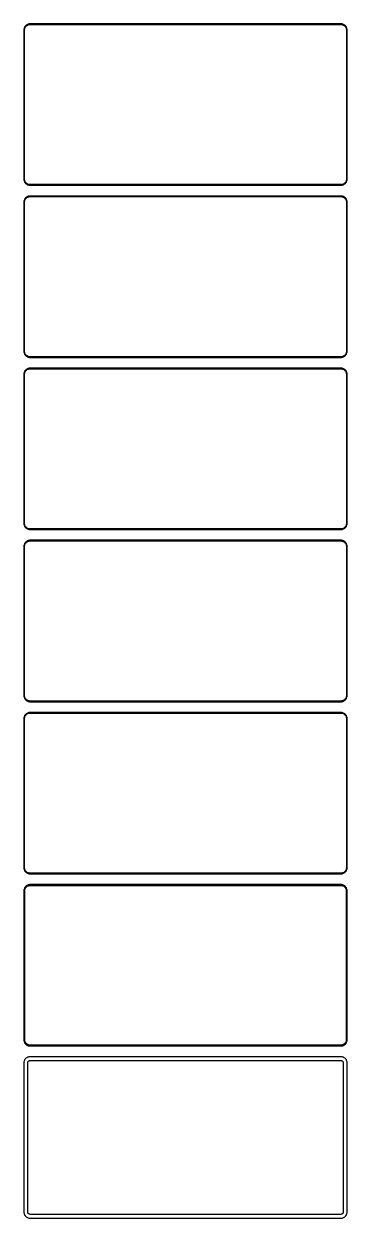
# Model space of a CAD drawing. Header units: metres. Extents: x -135 to 135, y 2093 to 4243.
# Drawn here: x -135 to 135, y 2093 to 3091 of the extents above; entities that cross this region are included whole.
import ezdxf

# ---------------------------------------------------------------- set-up
doc = ezdxf.new("R2010")
doc.units = ezdxf.units.M

msp = doc.modelspace()

# ---------------------------------------------------------------- linework, layer by layer
for p, q in [((-134.961, 3087.13), (-135, 3086.5)), ((-134.843, 3087.74), (-134.961, 3087.13)), ((-134.649, 3088.34), (-134.843, 3087.74)), ((-134.382, 3088.91), (-134.649, 3088.34)), ((-134.5, 3086.25), (-134.463, 3086.85)), ((-134.463, 3086.85), (-134.351, 3087.43)), ((-134.045, 3089.44), (-134.382, 3088.91)), ((-134.351, 3087.43), (-134.166, 3088)), ((-134.166, 3088), (-133.912, 3088.54)), ((-133.645, 3089.92), (-134.045, 3089.44)), ((-133.912, 3088.54), (-133.593, 3089.04)), ((-133.187, 3090.35), (-133.645, 3089.92)), ((-133.593, 3089.04), (-133.213, 3089.5)), ((-133.213, 3089.5), (-132.778, 3089.91)), ((-132.679, 3090.72), (-133.187, 3090.35)), ((-132.778, 3089.91), (-132.295, 3090.26)), ((-132.129, 3091.02), (-132.679, 3090.72)), ((-132.295, 3090.26), (-131.772, 3090.55)), ((-131.545, 3091.26), (-132.129, 3091.02)), ((-131.772, 3090.55), (-131.218, 3090.77)), ((-130.937, 3091.41), (-131.545, 3091.26)), ((-131.218, 3090.77), (-130.64, 3090.92)), ((-130.314, 3091.49), (-130.937, 3091.41)), ((-130.64, 3090.92), (-130.048, 3090.99)), ((130.314, 3091.49), (-130.314, 3091.49)), ((-130.048, 3090.99), (130.048, 3090.99)), ((130.048, 3090.99), (130.64, 3090.92)), ((130.937, 3091.41), (130.314, 3091.49)), ((130.64, 3090.92), (131.218, 3090.77)), ((131.545, 3091.26), (130.937, 3091.41)), ((131.218, 3090.77), (131.772, 3090.55)), ((132.129, 3091.02), (131.545, 3091.26)), ((131.772, 3090.55), (132.295, 3090.26)), ((132.679, 3090.72), (132.129, 3091.02)), ((132.295, 3090.26), (132.778, 3089.91)), ((133.187, 3090.35), (132.679, 3090.72)), ((132.778, 3089.91), (133.213, 3089.5)), ((133.645, 3089.92), (133.187, 3090.35)), ((133.213, 3089.5), (133.593, 3089.04)), ((133.593, 3089.04), (133.912, 3088.54)), ((134.045, 3089.44), (133.645, 3089.92)), ((133.912, 3088.54), (134.166, 3088)), ((134.382, 3088.91), (134.045, 3089.44)), ((134.166, 3088), (134.351, 3087.43)), ((134.351, 3087.43), (134.463, 3086.85)), ((134.649, 3088.34), (134.382, 3088.91)), ((134.463, 3086.85), (134.5, 3086.25)), ((134.843, 3087.74), (134.649, 3088.34)), ((134.961, 3087.13), (134.843, 3087.74)), ((135, 3086.5), (134.961, 3087.13)), ((-135, 3086.5), (-135, 2961.5)), ((-134.5, 2961.75), (-134.5, 3086.25)), ((134.5, 3086.25), (134.5, 2961.75)), ((135, 2961.5), (135, 3086.5)), ((-135, 2961.5), (-134.961, 2960.87)), ((-134.961, 2960.87), (-134.843, 2960.26)), ((-134.843, 2960.26), (-134.649, 2959.66)), ((-134.649, 2959.66), (-134.382, 2959.09)), ((-134.463, 2961.15), (-134.5, 2961.75)), ((-134.351, 2960.57), (-134.463, 2961.15)), ((-134.382, 2959.09), (-134.045, 2958.56)), ((-134.166, 2960), (-134.351, 2960.57)), ((-133.912, 2959.46), (-134.166, 2960)), ((-134.045, 2958.56), (-133.645, 2958.08)), ((-133.593, 2958.96), (-133.912, 2959.46)), ((-133.645, 2958.08), (-133.187, 2957.65)), ((-133.213, 2958.5), (-133.593, 2958.96)), ((-132.778, 2958.09), (-133.213, 2958.5)), ((-133.187, 2957.65), (-132.679, 2957.28)), ((-132.295, 2957.74), (-132.778, 2958.09)), ((-132.679, 2957.28), (-132.129, 2956.98)), ((-131.772, 2957.45), (-132.295, 2957.74)), ((-131.218, 2957.23), (-131.772, 2957.45)), ((-130.64, 2957.08), (-131.218, 2957.23)), ((-130.048, 2957.01), (-130.64, 2957.08)), ((130.048, 2957.01), (-130.048, 2957.01)), ((130.64, 2957.08), (130.048, 2957.01)), ((131.218, 2957.23), (130.64, 2957.08)), ((131.772, 2957.45), (131.218, 2957.23)), ((132.295, 2957.74), (131.772, 2957.45)), ((132.129, 2956.98), (132.679, 2957.28)), ((132.778, 2958.09), (132.295, 2957.74)), ((132.679, 2957.28), (133.187, 2957.65)), ((133.213, 2958.5), (132.778, 2958.09)), ((133.187, 2957.65), (133.645, 2958.08)), ((133.593, 2958.96), (133.213, 2958.5)), ((133.912, 2959.46), (133.593, 2958.96)), ((133.645, 2958.08), (134.045, 2958.56)), ((134.166, 2960), (133.912, 2959.46)), ((134.045, 2958.56), (134.382, 2959.09)), ((134.351, 2960.57), (134.166, 2960)), ((134.463, 2961.15), (134.351, 2960.57)), ((134.382, 2959.09), (134.649, 2959.66)), ((134.5, 2961.75), (134.463, 2961.15)), ((134.649, 2959.66), (134.843, 2960.26)), ((134.843, 2960.26), (134.961, 2960.87)), ((134.961, 2960.87), (135, 2961.5)), ((-132.129, 2947.02), (-132.679, 2946.72)), ((-132.129, 2956.98), (-131.545, 2956.74)), ((-131.545, 2947.26), (-132.129, 2947.02)), ((-131.545, 2956.74), (-130.937, 2956.59)), ((-130.937, 2947.41), (-131.545, 2947.26)), ((-130.937, 2956.59), (-130.314, 2956.51)), ((-130.314, 2947.49), (-130.937, 2947.41)), ((-130.314, 2956.51), (130.314, 2956.51)), ((130.314, 2947.49), (-130.314, 2947.49)), ((130.314, 2956.51), (130.937, 2956.59)), ((130.937, 2947.41), (130.314, 2947.49)), ((130.937, 2956.59), (131.545, 2956.74)), ((131.545, 2947.26), (130.937, 2947.41)), ((131.545, 2956.74), (132.129, 2956.98)), ((132.129, 2947.02), (131.545, 2947.26)), ((132.679, 2946.72), (132.129, 2947.02)), ((-134.961, 2943.13), (-135, 2942.5)), ((-135, 2942.5), (-135, 2817.5)), ((-134.843, 2943.74), (-134.961, 2943.13)), ((-134.649, 2944.34), (-134.843, 2943.74)), ((-134.382, 2944.91), (-134.649, 2944.34)), ((-134.5, 2942.25), (-134.463, 2942.85)), ((-134.5, 2817.75), (-134.5, 2942.25)), ((-134.463, 2942.85), (-134.351, 2943.43)), ((-134.045, 2945.44), (-134.382, 2944.91)), ((-134.351, 2943.43), (-134.166, 2944)), ((-134.166, 2944), (-133.912, 2944.54)), ((-133.645, 2945.92), (-134.045, 2945.44)), ((-133.912, 2944.54), (-133.593, 2945.04)), ((-133.187, 2946.35), (-133.645, 2945.92)), ((-133.593, 2945.04), (-133.213, 2945.5)), ((-133.213, 2945.5), (-132.778, 2945.91)), ((-132.679, 2946.72), (-133.187, 2946.35)), ((-132.778, 2945.91), (-132.295, 2946.26)), ((-132.295, 2946.26), (-131.772, 2946.55)), ((-131.772, 2946.55), (-131.218, 2946.77)), ((-131.218, 2946.77), (-130.64, 2946.92)), ((-130.64, 2946.92), (-130.048, 2946.99)), ((-130.048, 2946.99), (130.048, 2946.99)), ((130.048, 2946.99), (130.64, 2946.92)), ((130.64, 2946.92), (131.218, 2946.77)), ((131.218, 2946.77), (131.772, 2946.55)), ((131.772, 2946.55), (132.295, 2946.26)), ((132.295, 2946.26), (132.778, 2945.91)), ((133.187, 2946.35), (132.679, 2946.72)), ((132.778, 2945.91), (133.213, 2945.5)), ((133.645, 2945.92), (133.187, 2946.35)), ((133.213, 2945.5), (133.593, 2945.04)), ((133.593, 2945.04), (133.912, 2944.54)), ((134.045, 2945.44), (133.645, 2945.92)), ((133.912, 2944.54), (134.166, 2944)), ((134.382, 2944.91), (134.045, 2945.44)), ((134.166, 2944), (134.351, 2943.43)), ((134.351, 2943.43), (134.463, 2942.85)), ((134.649, 2944.34), (134.382, 2944.91)), ((134.463, 2942.85), (134.5, 2942.25)), ((134.5, 2942.25), (134.5, 2817.75)), ((134.843, 2943.74), (134.649, 2944.34)), ((134.961, 2943.13), (134.843, 2943.74)), ((135, 2942.5), (134.961, 2943.13)), ((135, 2817.5), (135, 2942.5)), ((-135, 2817.5), (-134.961, 2816.87)), ((-134.463, 2817.15), (-134.5, 2817.75)), ((-134.351, 2816.57), (-134.463, 2817.15)), ((134.463, 2817.15), (134.351, 2816.57)), ((134.5, 2817.75), (134.463, 2817.15)), ((134.961, 2816.87), (135, 2817.5)), ((-134.961, 2816.87), (-134.843, 2816.26)), ((-134.843, 2816.26), (-134.649, 2815.66)), ((-134.649, 2815.66), (-134.382, 2815.09)), ((-134.382, 2815.09), (-134.045, 2814.56)), ((-134.166, 2816), (-134.351, 2816.57)), ((-133.912, 2815.46), (-134.166, 2816)), ((-134.045, 2814.56), (-133.645, 2814.08)), ((-133.593, 2814.96), (-133.912, 2815.46)), ((-133.645, 2814.08), (-133.187, 2813.65)), ((-133.213, 2814.5), (-133.593, 2814.96)), ((-132.778, 2814.09), (-133.213, 2814.5)), ((-133.187, 2813.65), (-132.679, 2813.28)), ((-132.295, 2813.74), (-132.778, 2814.09)), ((-132.679, 2813.28), (-132.129, 2812.98)), ((-131.772, 2813.45), (-132.295, 2813.74)), ((-132.129, 2812.98), (-131.545, 2812.74)), ((-131.218, 2813.23), (-131.772, 2813.45)), ((-131.545, 2812.74), (-130.937, 2812.59)), ((-130.64, 2813.08), (-131.218, 2813.23)), ((-130.937, 2812.59), (-130.314, 2812.51)), ((-130.048, 2813.01), (-130.64, 2813.08)), ((-130.314, 2812.51), (130.314, 2812.51)), ((130.048, 2813.01), (-130.048, 2813.01)), ((130.64, 2813.08), (130.048, 2813.01)), ((130.314, 2812.51), (130.937, 2812.59)), ((131.218, 2813.23), (130.64, 2813.08)), ((130.937, 2812.59), (131.545, 2812.74)), ((131.772, 2813.45), (131.218, 2813.23)), ((131.545, 2812.74), (132.129, 2812.98)), ((132.295, 2813.74), (131.772, 2813.45)), ((132.129, 2812.98), (132.679, 2813.28)), ((132.778, 2814.09), (132.295, 2813.74)), ((132.679, 2813.28), (133.187, 2813.65)), ((133.213, 2814.5), (132.778, 2814.09)), ((133.187, 2813.65), (133.645, 2814.08)), ((133.593, 2814.96), (133.213, 2814.5)), ((133.912, 2815.46), (133.593, 2814.96)), ((133.645, 2814.08), (134.045, 2814.56)), ((134.166, 2816), (133.912, 2815.46)), ((134.045, 2814.56), (134.382, 2815.09)), ((134.351, 2816.57), (134.166, 2816)), ((134.382, 2815.09), (134.649, 2815.66)), ((134.649, 2815.66), (134.843, 2816.26)), ((134.843, 2816.26), (134.961, 2816.87)), ((-134.961, 2799.13), (-135, 2798.5)), ((-135, 2798.5), (-135, 2673.5)), ((-134.843, 2799.74), (-134.961, 2799.13)), ((-134.649, 2800.34), (-134.843, 2799.74)), ((-134.382, 2800.91), (-134.649, 2800.34)), ((-134.5, 2798.25), (-134.463, 2798.85)), ((-134.5, 2673.75), (-134.5, 2798.25)), ((-134.463, 2798.85), (-134.351, 2799.43)), ((-134.045, 2801.44), (-134.382, 2800.91)), ((-134.351, 2799.43), (-134.166, 2800)), ((-134.166, 2800), (-133.912, 2800.54)), ((-133.645, 2801.92), (-134.045, 2801.44)), ((-133.912, 2800.54), (-133.593, 2801.04)), ((-133.187, 2802.35), (-133.645, 2801.92)), ((-133.593, 2801.04), (-133.213, 2801.5)), ((-133.213, 2801.5), (-132.778, 2801.91)), ((-132.679, 2802.72), (-133.187, 2802.35)), ((-132.778, 2801.91), (-132.295, 2802.26)), ((-132.129, 2803.02), (-132.679, 2802.72)), ((-132.295, 2802.26), (-131.772, 2802.55)), ((-131.545, 2803.26), (-132.129, 2803.02)), ((-131.772, 2802.55), (-131.218, 2802.77)), ((-130.937, 2803.41), (-131.545, 2803.26)), ((-131.218, 2802.77), (-130.64, 2802.92)), ((-130.314, 2803.49), (-130.937, 2803.41)), ((-130.64, 2802.92), (-130.048, 2802.99)), ((130.314, 2803.49), (-130.314, 2803.49)), ((-130.048, 2802.99), (130.048, 2802.99)), ((130.048, 2802.99), (130.64, 2802.92)), ((130.937, 2803.41), (130.314, 2803.49)), ((130.64, 2802.92), (131.218, 2802.77)), ((131.545, 2803.26), (130.937, 2803.41)), ((131.218, 2802.77), (131.772, 2802.55)), ((132.129, 2803.02), (131.545, 2803.26)), ((131.772, 2802.55), (132.295, 2802.26)), ((132.679, 2802.72), (132.129, 2803.02)), ((132.295, 2802.26), (132.778, 2801.91)), ((133.187, 2802.35), (132.679, 2802.72)), ((132.778, 2801.91), (133.213, 2801.5)), ((133.645, 2801.92), (133.187, 2802.35)), ((133.213, 2801.5), (133.593, 2801.04)), ((133.593, 2801.04), (133.912, 2800.54)), ((134.045, 2801.44), (133.645, 2801.92)), ((133.912, 2800.54), (134.166, 2800)), ((134.382, 2800.91), (134.045, 2801.44)), ((134.166, 2800), (134.351, 2799.43)), ((134.351, 2799.43), (134.463, 2798.85)), ((134.649, 2800.34), (134.382, 2800.91)), ((134.463, 2798.85), (134.5, 2798.25)), ((134.5, 2798.25), (134.5, 2673.75)), ((134.843, 2799.74), (134.649, 2800.34)), ((134.961, 2799.13), (134.843, 2799.74)), ((135, 2798.5), (134.961, 2799.13)), ((135, 2673.5), (135, 2798.5)), ((-135, 2673.5), (-134.961, 2672.87)), ((-134.961, 2672.87), (-134.843, 2672.26)), ((-134.843, 2672.26), (-134.649, 2671.66)), ((-134.649, 2671.66), (-134.382, 2671.09)), ((-134.463, 2673.15), (-134.5, 2673.75)), ((-134.351, 2672.57), (-134.463, 2673.15)), ((-134.382, 2671.09), (-134.045, 2670.56)), ((-134.166, 2672), (-134.351, 2672.57)), ((-133.912, 2671.46), (-134.166, 2672)), ((-134.045, 2670.56), (-133.645, 2670.08)), ((-133.593, 2670.96), (-133.912, 2671.46)), ((-133.645, 2670.08), (-133.187, 2669.65)), ((-133.213, 2670.5), (-133.593, 2670.96)), ((-132.778, 2670.09), (-133.213, 2670.5)), ((-133.187, 2669.65), (-132.679, 2669.28)), ((-132.295, 2669.74), (-132.778, 2670.09)), ((-132.679, 2669.28), (-132.129, 2668.98)), ((-131.772, 2669.45), (-132.295, 2669.74)), ((-132.129, 2668.98), (-131.545, 2668.74)), ((-131.218, 2669.23), (-131.772, 2669.45)), ((-131.545, 2668.74), (-130.937, 2668.59)), ((-130.64, 2669.08), (-131.218, 2669.23)), ((-130.937, 2668.59), (-130.314, 2668.51)), ((-130.048, 2669.01), (-130.64, 2669.08)), ((-130.314, 2668.51), (130.314, 2668.51)), ((130.048, 2669.01), (-130.048, 2669.01)), ((130.64, 2669.08), (130.048, 2669.01)), ((130.314, 2668.51), (130.937, 2668.59)), ((131.218, 2669.23), (130.64, 2669.08)), ((130.937, 2668.59), (131.545, 2668.74)), ((131.772, 2669.45), (131.218, 2669.23)), ((131.545, 2668.74), (132.129, 2668.98)), ((132.295, 2669.74), (131.772, 2669.45)), ((132.129, 2668.98), (132.679, 2669.28)), ((132.778, 2670.09), (132.295, 2669.74)), ((132.679, 2669.28), (133.187, 2669.65)), ((133.213, 2670.5), (132.778, 2670.09)), ((133.187, 2669.65), (133.645, 2670.08)), ((133.593, 2670.96), (133.213, 2670.5)), ((133.912, 2671.46), (133.593, 2670.96)), ((133.645, 2670.08), (134.045, 2670.56)), ((134.166, 2672), (133.912, 2671.46)), ((134.045, 2670.56), (134.382, 2671.09)), ((134.351, 2672.57), (134.166, 2672)), ((134.463, 2673.15), (134.351, 2672.57)), ((134.382, 2671.09), (134.649, 2671.66)), ((134.5, 2673.75), (134.463, 2673.15)), ((134.649, 2671.66), (134.843, 2672.26)), ((134.843, 2672.26), (134.961, 2672.87)), ((134.961, 2672.87), (135, 2673.5)), ((-134.045, 2657.44), (-134.382, 2656.91)), ((-133.645, 2657.92), (-134.045, 2657.44)), ((-133.187, 2658.35), (-133.645, 2657.92)), ((-133.593, 2657.04), (-133.213, 2657.5)), ((-133.213, 2657.5), (-132.778, 2657.91)), ((-132.679, 2658.72), (-133.187, 2658.35)), ((-132.778, 2657.91), (-132.295, 2658.26)), ((-132.129, 2659.02), (-132.679, 2658.72)), ((-132.295, 2658.26), (-131.772, 2658.55)), ((-131.545, 2659.26), (-132.129, 2659.02)), ((-131.772, 2658.55), (-131.218, 2658.77)), ((-130.937, 2659.41), (-131.545, 2659.26)), ((-131.218, 2658.77), (-130.64, 2658.92)), ((-130.314, 2659.49), (-130.937, 2659.41)), ((-130.64, 2658.92), (-130.048, 2658.99)), ((130.314, 2659.49), (-130.314, 2659.49)), ((-130.048, 2658.99), (130.048, 2658.99)), ((130.048, 2658.99), (130.64, 2658.92)), ((130.937, 2659.41), (130.314, 2659.49)), ((130.64, 2658.92), (131.218, 2658.77)), ((131.545, 2659.26), (130.937, 2659.41)), ((131.218, 2658.77), (131.772, 2658.55)), ((132.129, 2659.02), (131.545, 2659.26)), ((131.772, 2658.55), (132.295, 2658.26)), ((132.679, 2658.72), (132.129, 2659.02)), ((132.295, 2658.26), (132.778, 2657.91)), ((133.187, 2658.35), (132.679, 2658.72)), ((132.778, 2657.91), (133.213, 2657.5)), ((133.645, 2657.92), (133.187, 2658.35)), ((133.213, 2657.5), (133.593, 2657.04)), ((134.045, 2657.44), (133.645, 2657.92)), ((134.382, 2656.91), (134.045, 2657.44)), ((-134.961, 2655.13), (-135, 2654.5)), ((-135, 2654.5), (-135, 2529.5)), ((-134.843, 2655.74), (-134.961, 2655.13)), ((-134.649, 2656.34), (-134.843, 2655.74)), ((-134.382, 2656.91), (-134.649, 2656.34)), ((-134.5, 2654.25), (-134.463, 2654.85)), ((-134.5, 2529.75), (-134.5, 2654.25)), ((-134.463, 2654.85), (-134.351, 2655.43)), ((-134.351, 2655.43), (-134.166, 2656)), ((-134.166, 2656), (-133.912, 2656.54)), ((-133.912, 2656.54), (-133.593, 2657.04)), ((133.593, 2657.04), (133.912, 2656.54)), ((133.912, 2656.54), (134.166, 2656)), ((134.166, 2656), (134.351, 2655.43)), ((134.351, 2655.43), (134.463, 2654.85)), ((134.649, 2656.34), (134.382, 2656.91)), ((134.463, 2654.85), (134.5, 2654.25)), ((134.5, 2654.25), (134.5, 2529.75)), ((134.843, 2655.74), (134.649, 2656.34)), ((134.961, 2655.13), (134.843, 2655.74)), ((135, 2654.5), (134.961, 2655.13)), ((135, 2529.5), (135, 2654.5)), ((-135, 2529.5), (-134.961, 2528.87)), ((-134.961, 2528.87), (-134.843, 2528.26)), ((-134.843, 2528.26), (-134.649, 2527.66)), ((-134.649, 2527.66), (-134.382, 2527.09)), ((-134.463, 2529.15), (-134.5, 2529.75)), ((-134.351, 2528.57), (-134.463, 2529.15)), ((-134.166, 2528), (-134.351, 2528.57)), ((-133.912, 2527.46), (-134.166, 2528)), ((-133.593, 2526.96), (-133.912, 2527.46)), ((133.912, 2527.46), (133.593, 2526.96)), ((134.166, 2528), (133.912, 2527.46)), ((134.351, 2528.57), (134.166, 2528)), ((134.463, 2529.15), (134.351, 2528.57)), ((134.382, 2527.09), (134.649, 2527.66)), ((134.5, 2529.75), (134.463, 2529.15)), ((134.649, 2527.66), (134.843, 2528.26)), ((134.843, 2528.26), (134.961, 2528.87)), ((134.961, 2528.87), (135, 2529.5)), ((-134.382, 2527.09), (-134.045, 2526.56)), ((-134.045, 2526.56), (-133.645, 2526.08)), ((-133.645, 2526.08), (-133.187, 2525.65)), ((-133.213, 2526.5), (-133.593, 2526.96)), ((-132.778, 2526.09), (-133.213, 2526.5)), ((-133.187, 2525.65), (-132.679, 2525.28)), ((-132.295, 2525.74), (-132.778, 2526.09)), ((-132.679, 2525.28), (-132.129, 2524.98)), ((-131.772, 2525.45), (-132.295, 2525.74)), ((-132.129, 2524.98), (-131.545, 2524.74)), ((-131.218, 2525.23), (-131.772, 2525.45)), ((-131.545, 2524.74), (-130.937, 2524.59)), ((-130.64, 2525.08), (-131.218, 2525.23)), ((-130.937, 2524.59), (-130.314, 2524.51)), ((-130.048, 2525.01), (-130.64, 2525.08)), ((-130.314, 2524.51), (130.314, 2524.51)), ((130.048, 2525.01), (-130.048, 2525.01)), ((130.64, 2525.08), (130.048, 2525.01)), ((130.314, 2524.51), (130.937, 2524.59)), ((131.218, 2525.23), (130.64, 2525.08)), ((130.937, 2524.59), (131.545, 2524.74)), ((131.772, 2525.45), (131.218, 2525.23)), ((131.545, 2524.74), (132.129, 2524.98)), ((132.295, 2525.74), (131.772, 2525.45)), ((132.129, 2524.98), (132.679, 2525.28)), ((132.778, 2526.09), (132.295, 2525.74)), ((132.679, 2525.28), (133.187, 2525.65)), ((133.213, 2526.5), (132.778, 2526.09)), ((133.187, 2525.65), (133.645, 2526.08)), ((133.593, 2526.96), (133.213, 2526.5)), ((133.645, 2526.08), (134.045, 2526.56)), ((134.045, 2526.56), (134.382, 2527.09)), ((-134.961, 2511.13), (-135, 2510.5)), ((-135, 2510.5), (-135, 2385.5)), ((-134.843, 2511.74), (-134.961, 2511.13)), ((-134.649, 2512.34), (-134.843, 2511.74)), ((-134.382, 2512.91), (-134.649, 2512.34)), ((-134.5, 2510.25), (-134.463, 2510.85)), ((-134.5, 2385.75), (-134.5, 2510.25)), ((-134.463, 2510.85), (-134.351, 2511.43)), ((-134.045, 2513.44), (-134.382, 2512.91)), ((-134.351, 2511.43), (-134.166, 2512)), ((-134.166, 2512), (-133.912, 2512.54)), ((-133.645, 2513.92), (-134.045, 2513.44)), ((-133.912, 2512.54), (-133.593, 2513.04)), ((-133.187, 2514.35), (-133.645, 2513.92)), ((-133.593, 2513.04), (-133.213, 2513.5)), ((-133.213, 2513.5), (-132.778, 2513.91)), ((-132.679, 2514.72), (-133.187, 2514.35)), ((-132.778, 2513.91), (-132.295, 2514.26)), ((-132.129, 2515.02), (-132.679, 2514.72)), ((-132.295, 2514.26), (-131.772, 2514.55)), ((-131.545, 2515.26), (-132.129, 2515.02)), ((-131.772, 2514.55), (-131.218, 2514.77)), ((-130.937, 2515.41), (-131.545, 2515.26)), ((-131.218, 2514.77), (-130.64, 2514.92)), ((-130.314, 2515.49), (-130.937, 2515.41)), ((-130.64, 2514.92), (-130.048, 2514.99)), ((130.314, 2515.49), (-130.314, 2515.49)), ((-130.048, 2514.99), (130.048, 2514.99)), ((130.048, 2514.99), (130.64, 2514.92)), ((130.937, 2515.41), (130.314, 2515.49)), ((130.64, 2514.92), (131.218, 2514.77)), ((131.545, 2515.26), (130.937, 2515.41)), ((131.218, 2514.77), (131.772, 2514.55)), ((132.129, 2515.02), (131.545, 2515.26)), ((131.772, 2514.55), (132.295, 2514.26)), ((132.679, 2514.72), (132.129, 2515.02)), ((132.295, 2514.26), (132.778, 2513.91)), ((133.187, 2514.35), (132.679, 2514.72)), ((132.778, 2513.91), (133.213, 2513.5)), ((133.645, 2513.92), (133.187, 2514.35)), ((133.213, 2513.5), (133.593, 2513.04)), ((133.593, 2513.04), (133.912, 2512.54)), ((134.045, 2513.44), (133.645, 2513.92)), ((133.912, 2512.54), (134.166, 2512)), ((134.382, 2512.91), (134.045, 2513.44)), ((134.166, 2512), (134.351, 2511.43)), ((134.351, 2511.43), (134.463, 2510.85)), ((134.649, 2512.34), (134.382, 2512.91)), ((134.463, 2510.85), (134.5, 2510.25)), ((134.5, 2510.25), (134.5, 2385.75)), ((134.843, 2511.74), (134.649, 2512.34)), ((134.961, 2511.13), (134.843, 2511.74)), ((135, 2510.5), (134.961, 2511.13)), ((135, 2385.5), (135, 2510.5)), ((-135, 2385.5), (-134.961, 2384.87)), ((-134.961, 2384.87), (-134.843, 2384.26)), ((-134.843, 2384.26), (-134.649, 2383.66)), ((-134.649, 2383.66), (-134.382, 2383.09)), ((-134.463, 2385.15), (-134.5, 2385.75)), ((-134.351, 2384.57), (-134.463, 2385.15)), ((-134.382, 2383.09), (-134.045, 2382.56)), ((-134.166, 2384), (-134.351, 2384.57)), ((-133.912, 2383.46), (-134.166, 2384)), ((-134.045, 2382.56), (-133.645, 2382.08)), ((-133.593, 2382.96), (-133.912, 2383.46)), ((-133.645, 2382.08), (-133.187, 2381.65)), ((-133.213, 2382.5), (-133.593, 2382.96)), ((-132.778, 2382.09), (-133.213, 2382.5)), ((-133.187, 2381.65), (-132.679, 2381.28)), ((-132.295, 2381.74), (-132.778, 2382.09)), ((-132.679, 2381.28), (-132.129, 2380.98)), ((-131.772, 2381.45), (-132.295, 2381.74)), ((-132.129, 2380.98), (-131.545, 2380.74)), ((-131.218, 2381.23), (-131.772, 2381.45)), ((-131.545, 2380.74), (-130.937, 2380.59)), ((-130.64, 2381.08), (-131.218, 2381.23)), ((-130.937, 2380.59), (-130.314, 2380.51)), ((-130.048, 2381.01), (-130.64, 2381.08)), ((-130.314, 2380.51), (130.314, 2380.51)), ((130.048, 2381.01), (-130.048, 2381.01)), ((130.64, 2381.08), (130.048, 2381.01)), ((130.314, 2380.51), (130.937, 2380.59)), ((131.218, 2381.23), (130.64, 2381.08)), ((130.937, 2380.59), (131.545, 2380.74)), ((131.772, 2381.45), (131.218, 2381.23)), ((131.545, 2380.74), (132.129, 2380.98)), ((132.295, 2381.74), (131.772, 2381.45)), ((132.129, 2380.98), (132.679, 2381.28)), ((132.778, 2382.09), (132.295, 2381.74)), ((132.679, 2381.28), (133.187, 2381.65)), ((133.213, 2382.5), (132.778, 2382.09)), ((133.187, 2381.65), (133.645, 2382.08)), ((133.593, 2382.96), (133.213, 2382.5)), ((133.912, 2383.46), (133.593, 2382.96)), ((133.645, 2382.08), (134.045, 2382.56)), ((134.166, 2384), (133.912, 2383.46)), ((134.045, 2382.56), (134.382, 2383.09)), ((134.351, 2384.57), (134.166, 2384)), ((134.463, 2385.15), (134.351, 2384.57)), ((134.382, 2383.09), (134.649, 2383.66)), ((134.5, 2385.75), (134.463, 2385.15)), ((134.649, 2383.66), (134.843, 2384.26)), ((134.843, 2384.26), (134.961, 2384.87)), ((134.961, 2384.87), (135, 2385.5)), ((-134.843, 2367.74), (-134.961, 2367.13)), ((-134.649, 2368.34), (-134.843, 2367.74)), ((-134.382, 2368.91), (-134.649, 2368.34)), ((-134.045, 2369.44), (-134.382, 2368.91)), ((-134.185, 2367.39), (-134.007, 2367.94)), ((-133.645, 2369.92), (-134.045, 2369.44)), ((-134.007, 2367.94), (-133.762, 2368.46)), ((-133.762, 2368.46), (-133.454, 2368.94)), ((-133.187, 2370.35), (-133.645, 2369.92)), ((-133.454, 2368.94), (-133.088, 2369.38)), ((-132.679, 2370.72), (-133.187, 2370.35)), ((-133.088, 2369.38), (-132.668, 2369.78)), ((-132.129, 2371.02), (-132.679, 2370.72)), ((-132.668, 2369.78), (-132.203, 2370.12)), ((-132.203, 2370.12), (-131.699, 2370.39)), ((-131.545, 2371.26), (-132.129, 2371.02)), ((-131.699, 2370.39), (-131.165, 2370.6)), ((-130.937, 2371.41), (-131.545, 2371.26)), ((-131.165, 2370.6), (-130.608, 2370.75)), ((-130.314, 2371.49), (-130.937, 2371.41)), ((-130.608, 2370.75), (-130.037, 2370.82)), ((130.314, 2371.49), (-130.314, 2371.49)), ((-130.037, 2370.82), (130.037, 2370.82)), ((130.037, 2370.82), (130.608, 2370.75)), ((130.937, 2371.41), (130.314, 2371.49)), ((130.608, 2370.75), (131.165, 2370.6)), ((131.545, 2371.26), (130.937, 2371.41)), ((131.165, 2370.6), (131.699, 2370.39)), ((132.129, 2371.02), (131.545, 2371.26)), ((131.699, 2370.39), (132.203, 2370.12)), ((132.679, 2370.72), (132.129, 2371.02)), ((132.203, 2370.12), (132.668, 2369.78)), ((132.668, 2369.78), (133.088, 2369.38)), ((133.187, 2370.35), (132.679, 2370.72)), ((133.088, 2369.38), (133.454, 2368.94)), ((133.645, 2369.92), (133.187, 2370.35)), ((133.454, 2368.94), (133.762, 2368.46)), ((134.045, 2369.44), (133.645, 2369.92)), ((133.762, 2368.46), (134.007, 2367.94)), ((134.007, 2367.94), (134.185, 2367.39)), ((134.382, 2368.91), (134.045, 2369.44)), ((134.649, 2368.34), (134.382, 2368.91)), ((134.843, 2367.74), (134.649, 2368.34)), ((134.961, 2367.13), (134.843, 2367.74)), ((-134.961, 2367.13), (-135, 2366.5)), ((-135, 2366.5), (-135, 2241.5)), ((-134.328, 2366.25), (-134.292, 2366.82)), ((-134.328, 2241.75), (-134.328, 2366.25)), ((-134.292, 2366.82), (-134.185, 2367.39)), ((134.185, 2367.39), (134.292, 2366.82)), ((134.292, 2366.82), (134.328, 2366.25)), ((134.328, 2366.25), (134.328, 2241.75)), ((135, 2366.5), (134.961, 2367.13)), ((135, 2241.5), (135, 2366.5)), ((-135, 2241.5), (-134.961, 2240.87)), ((-134.961, 2240.87), (-134.843, 2240.26)), ((-134.843, 2240.26), (-134.649, 2239.66)), ((-134.649, 2239.66), (-134.382, 2239.09)), ((-134.382, 2239.09), (-134.045, 2238.56)), ((-134.292, 2241.18), (-134.328, 2241.75)), ((-134.185, 2240.61), (-134.292, 2241.18)), ((-134.007, 2240.06), (-134.185, 2240.61)), ((-134.045, 2238.56), (-133.645, 2238.08)), ((-133.762, 2239.54), (-134.007, 2240.06)), ((-133.454, 2239.06), (-133.762, 2239.54)), ((-133.645, 2238.08), (-133.187, 2237.65)), ((-133.088, 2238.62), (-133.454, 2239.06)), ((-132.668, 2238.22), (-133.088, 2238.62)), ((-132.203, 2237.88), (-132.668, 2238.22)), ((-131.699, 2237.61), (-132.203, 2237.88)), ((132.203, 2237.88), (131.699, 2237.61)), ((132.668, 2238.22), (132.203, 2237.88)), ((133.088, 2238.62), (132.668, 2238.22)), ((133.454, 2239.06), (133.088, 2238.62)), ((133.187, 2237.65), (133.645, 2238.08)), ((133.762, 2239.54), (133.454, 2239.06)), ((133.645, 2238.08), (134.045, 2238.56)), ((134.007, 2240.06), (133.762, 2239.54)), ((134.185, 2240.61), (134.007, 2240.06)), ((134.045, 2238.56), (134.382, 2239.09)), ((134.292, 2241.18), (134.185, 2240.61)), ((134.328, 2241.75), (134.292, 2241.18)), ((134.382, 2239.09), (134.649, 2239.66)), ((134.649, 2239.66), (134.843, 2240.26)), ((134.843, 2240.26), (134.961, 2240.87)), ((134.961, 2240.87), (135, 2241.5)), ((-133.187, 2237.65), (-132.679, 2237.28)), ((-132.679, 2237.28), (-132.129, 2236.98)), ((-132.129, 2236.98), (-131.545, 2236.74)), ((-131.165, 2237.4), (-131.699, 2237.61)), ((-131.545, 2236.74), (-130.937, 2236.59)), ((-130.608, 2237.25), (-131.165, 2237.4)), ((-130.937, 2236.59), (-130.314, 2236.51)), ((-130.037, 2237.18), (-130.608, 2237.25)), ((-130.314, 2236.51), (130.314, 2236.51)), ((130.037, 2237.18), (-130.037, 2237.18)), ((130.608, 2237.25), (130.037, 2237.18)), ((130.314, 2236.51), (130.937, 2236.59)), ((131.165, 2237.4), (130.608, 2237.25)), ((130.937, 2236.59), (131.545, 2236.74)), ((131.699, 2237.61), (131.165, 2237.4)), ((131.545, 2236.74), (132.129, 2236.98)), ((132.129, 2236.98), (132.679, 2237.28)), ((132.679, 2237.28), (133.187, 2237.65)), ((-134.961, 2223.13), (-135, 2222.5)), ((-135, 2222.5), (-135, 2097.5)), ((-134.843, 2223.74), (-134.961, 2223.13)), ((-134.649, 2224.34), (-134.843, 2223.74)), ((-134.382, 2224.91), (-134.649, 2224.34)), ((-134.045, 2225.44), (-134.382, 2224.91)), ((-133.645, 2225.92), (-134.045, 2225.44)), ((-133.187, 2226.35), (-133.645, 2225.92)), ((-132.679, 2226.72), (-133.187, 2226.35)), ((-132.129, 2227.02), (-132.679, 2226.72)), ((-131.545, 2227.26), (-132.129, 2227.02)), ((-131.86, 2222.25), (-131.843, 2222.51)), ((-131.86, 2097.75), (-131.86, 2222.25)), ((-131.843, 2222.51), (-131.793, 2222.77)), ((-131.793, 2222.77), (-131.711, 2223.03)), ((-131.711, 2223.03), (-131.599, 2223.27)), ((-131.599, 2223.27), (-131.457, 2223.49)), ((-130.937, 2227.41), (-131.545, 2227.26)), ((-131.457, 2223.49), (-131.288, 2223.69)), ((-131.288, 2223.69), (-131.095, 2223.88)), ((-131.095, 2223.88), (-130.88, 2224.03)), ((-130.314, 2227.49), (-130.937, 2227.41)), ((-130.88, 2224.03), (-130.648, 2224.16)), ((-130.648, 2224.16), (-130.402, 2224.26)), ((-130.402, 2224.26), (-130.145, 2224.32)), ((130.314, 2227.49), (-130.314, 2227.49)), ((-130.145, 2224.32), (-129.882, 2224.36)), ((-129.882, 2224.36), (129.882, 2224.36)), ((129.882, 2224.36), (130.145, 2224.32)), ((130.145, 2224.32), (130.402, 2224.26)), ((130.937, 2227.41), (130.314, 2227.49)), ((130.402, 2224.26), (130.648, 2224.16)), ((130.648, 2224.16), (130.88, 2224.03)), ((130.88, 2224.03), (131.095, 2223.88)), ((131.545, 2227.26), (130.937, 2227.41)), ((131.095, 2223.88), (131.288, 2223.69)), ((131.288, 2223.69), (131.457, 2223.49)), ((131.457, 2223.49), (131.599, 2223.27)), ((132.129, 2227.02), (131.545, 2227.26)), ((131.599, 2223.27), (131.711, 2223.03)), ((131.711, 2223.03), (131.793, 2222.77)), ((131.793, 2222.77), (131.843, 2222.51)), ((131.843, 2222.51), (131.86, 2222.25)), ((131.86, 2222.25), (131.86, 2097.75)), ((132.679, 2226.72), (132.129, 2227.02)), ((133.187, 2226.35), (132.679, 2226.72)), ((133.645, 2225.92), (133.187, 2226.35)), ((134.045, 2225.44), (133.645, 2225.92)), ((134.382, 2224.91), (134.045, 2225.44)), ((134.649, 2224.34), (134.382, 2224.91)), ((134.843, 2223.74), (134.649, 2224.34)), ((134.961, 2223.13), (134.843, 2223.74)), ((135, 2222.5), (134.961, 2223.13)), ((135, 2097.5), (135, 2222.5)), ((-135, 2097.5), (-134.961, 2096.87)), ((-134.961, 2096.87), (-134.843, 2096.26)), ((-134.843, 2096.26), (-134.649, 2095.66)), ((-134.649, 2095.66), (-134.382, 2095.09)), ((-134.382, 2095.09), (-134.045, 2094.56)), ((-134.045, 2094.56), (-133.645, 2094.08)), ((-133.645, 2094.08), (-133.187, 2093.65)), ((-133.187, 2093.65), (-132.679, 2093.28)), ((-132.679, 2093.28), (-132.129, 2092.98)), ((-132.129, 2092.98), (-131.545, 2092.74)), ((-131.843, 2097.49), (-131.86, 2097.75)), ((-131.793, 2097.23), (-131.843, 2097.49)), ((-131.711, 2096.97), (-131.793, 2097.23)), ((-131.599, 2096.73), (-131.711, 2096.97)), ((-131.457, 2096.51), (-131.599, 2096.73)), ((-131.545, 2092.74), (-130.937, 2092.59)), ((-131.288, 2096.31), (-131.457, 2096.51)), ((-131.095, 2096.12), (-131.288, 2096.31)), ((-130.88, 2095.97), (-131.095, 2096.12)), ((-130.937, 2092.59), (-130.314, 2092.51)), ((-130.648, 2095.84), (-130.88, 2095.97)), ((-130.402, 2095.74), (-130.648, 2095.84)), ((-130.145, 2095.68), (-130.402, 2095.74)), ((-130.314, 2092.51), (130.314, 2092.51)), ((-129.882, 2095.64), (-130.145, 2095.68)), ((129.882, 2095.64), (-129.882, 2095.64)), ((130.145, 2095.68), (129.882, 2095.64)), ((130.402, 2095.74), (130.145, 2095.68)), ((130.314, 2092.51), (130.937, 2092.59)), ((130.648, 2095.84), (130.402, 2095.74)), ((130.88, 2095.97), (130.648, 2095.84)), ((131.095, 2096.12), (130.88, 2095.97)), ((130.937, 2092.59), (131.545, 2092.74)), ((131.288, 2096.31), (131.095, 2096.12)), ((131.457, 2096.51), (131.288, 2096.31)), ((131.599, 2096.73), (131.457, 2096.51)), ((131.545, 2092.74), (132.129, 2092.98)), ((131.711, 2096.97), (131.599, 2096.73)), ((131.793, 2097.23), (131.711, 2096.97)), ((131.843, 2097.49), (131.793, 2097.23)), ((131.86, 2097.75), (131.843, 2097.49)), ((132.129, 2092.98), (132.679, 2093.28)), ((132.679, 2093.28), (133.187, 2093.65)), ((133.187, 2093.65), (133.645, 2094.08)), ((133.645, 2094.08), (134.045, 2094.56)), ((134.045, 2094.56), (134.382, 2095.09)), ((134.382, 2095.09), (134.649, 2095.66)), ((134.649, 2095.66), (134.843, 2096.26)), ((134.843, 2096.26), (134.961, 2096.87)), ((134.961, 2096.87), (135, 2097.5))]:
    msp.add_line(p, q)

doc.saveas('drawing.dxf')
